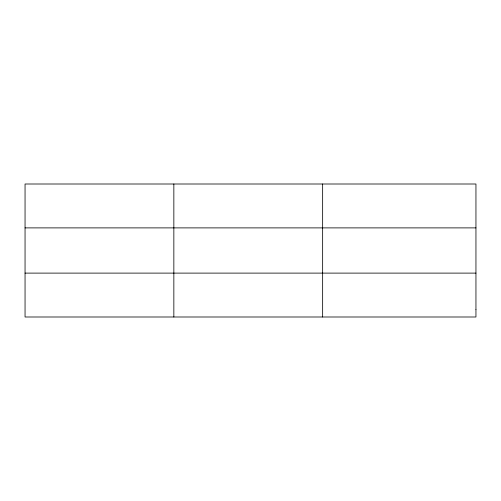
<?xml version="1.0" encoding="UTF-8"?>
<svg xmlns="http://www.w3.org/2000/svg" width="501" height="501" viewBox="0 0 501 501"><rect width="100%" height="100%" fill="white"/><g stroke="black" fill="none" stroke-linecap="round" stroke-linejoin="round"><path stroke-width="0.75" d="M173.847 316.995L173.847 184.005M322.644 316.995L322.644 184.005M25.05 227.892L475.95 227.892M25.05 273.108L475.95 273.108M475.95 309.681L475.95 316.995L25.05 316.995L25.05 184.005L475.95 184.005L475.95 309.681"/></g></svg>
